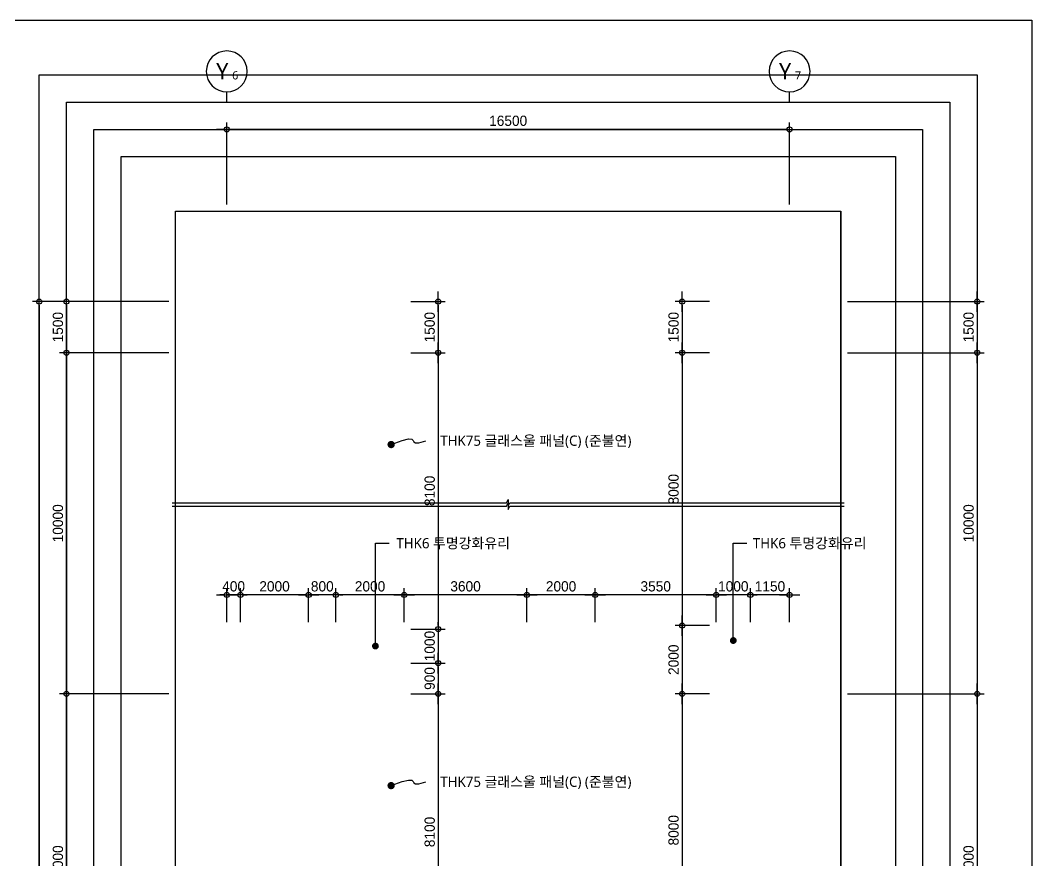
# Model space of a CAD drawing. Header units: millimetres. Extents: x 43197023 to 43466355, y 1341521 to 1420690.
# Drawn here: x 43280367 to 43310023, y 1396045 to 1420690 of the extents above; entities that cross this region are included whole.
import ezdxf
from ezdxf.enums import TextEntityAlignment as Align

# ---------------------------------------------------------------- set-up
doc = ezdxf.new("R2010")
doc.units = ezdxf.units.MM
doc.header["$LTSCALE"] = 1000
doc.header["$MEASUREMENT"] = 0
doc.header["$PDSIZE"] = -10
doc.layers.get('0').update_dxf_attribs({"linetype": 'CONTINUOUS'})
doc.layers.get('Defpoints').update_dxf_attribs({"color": 171, "linetype": 'CONTINUOUS'})
for name, color, linetype in [('LED', 7, 'CONTINUOUS'), ('NDIM', 7, 'CONTINUOUS'), ('SYM', 7, 'CONTINUOUS'), ('SYM(AXIS)', 7, 'CONTINUOUS'), ('TEXT(AXIS)', 2, 'CONTINUOUS'), ('TEXT(MIN)', 7, 'CONTINUOUS')]:
    doc.layers.add(name, color=color, linetype=linetype)
doc.styles.add('CGS', font='cgse', dxfattribs={"bigfont": 'cgs'})
doc.styles.add('나눔바른고딕', font='NanumBarunGothic.ttf')
doc.dimstyles.new('NDIM 1200', dxfattribs={"dimscale": 500, "dimtxt": 3, "dimasz": 1, "dimexe": 2, "dimexo": 2, "dimgap": 1, "dimtad": 1, "dimdec": 0, "dimdsep": 46, "dimtxsty": 'CGS', "dimblk": 'DOT0', "dimcen": 1, "dimdle": 8, "dimclrd": 2, "dimclre": 2, "dimclrt": 2, "dimadec": 0, "dimazin": 0, "dimtfac": 1, "dimtdec": 0, "dimtix": 1, "dimtmove": 2, "dimatfit": 3, "dimldrblk": 'DOT0', "dimfxl": 1, "dimtolj": 1, "dimtzin": 0, "dimlwd": -1, "dimlwe": -1, "dimarcsym": 0})

# ---------------------------------------------------------------- blocks, each defined once
blk = doc.blocks.new('DOT0')
blk.add_line((-3, 0), (3, 0))
at = {"color": 6}
blk.add_circle((0, 0), 0.75, dxfattribs=at)
blk = doc.blocks.new('*D36')
at = {"layer": 'Defpoints', "color": 0, "ltscale": 0.4, "transparency": 16777216}
for p in [(43286423, 1417490), (43286423, 1415090), (43302923, 1415090)]:
    blk.add_point(p, dxfattribs=at)
at = {"layer": 'NDIM', "ltscale": 0.4, "transparency": 16777216}
for p, q in [((43286423, 1415290), (43286423, 1417690)), ((43302923, 1415290), (43302923, 1417690)), ((43302823, 1417490), (43286523, 1417490))]:
    blk.add_line(p, q, dxfattribs=at)
at = {"layer": 'NDIM', "ltscale": 0.4, "transparency": 16777216, "xscale": 100, "yscale": 100, "zscale": 100, "rotation": 180}
blk.add_blockref('DOT0', (43286423, 1417490), dxfattribs=at)
at = {"layer": 'NDIM', "ltscale": 0.4, "transparency": 16777216, "xscale": 100, "yscale": 100, "zscale": 100}
blk.add_blockref('DOT0', (43302923, 1417490), dxfattribs=at)
at = {"layer": 'NDIM', "ltscale": 0.4, "transparency": 16777216, "insert": (43294673, 1417740), "char_height": 300, "attachment_point": 5, "style": 'CGS'}
blk.add_mtext('\\A1;16500', dxfattribs=at)
blk = doc.blocks.new('A$C2F20087E')
at = {"layer": 'SYM(AXIS)'}
blk.add_line((600, 0), (600, 300), dxfattribs=at)
blk.add_circle((600, 900), 600, dxfattribs=at)
blk = doc.blocks.new('*D39')
at = {"layer": 'Defpoints', "color": 0, "ltscale": 0.4, "transparency": 16777216}
for p in [(43284923, 1400940), (43281723, 1390940), (43284923, 1390940)]:
    blk.add_point(p, dxfattribs=at)
at = {"layer": 'NDIM', "ltscale": 0.4, "transparency": 16777216}
for p, q in [((43284723, 1400940), (43281523, 1400940)), ((43281723, 1400840), (43281723, 1391040)), ((43284723, 1390940), (43281523, 1390940))]:
    blk.add_line(p, q, dxfattribs=at)
at = {"layer": 'NDIM', "ltscale": 0.4, "transparency": 16777216, "xscale": 100, "yscale": 100, "zscale": 100}
for p, rotation in [((43281723, 1400940), 90), ((43281723, 1390940), 270)]:
    blk.add_blockref('DOT0', p, dxfattribs=dict(at, rotation=rotation))
at = {"layer": 'NDIM', "ltscale": 0.4, "transparency": 16777216, "insert": (43281473, 1395940), "char_height": 300, "attachment_point": 5, "rotation": 90, "style": 'CGS'}
blk.add_mtext('\\A1;10000', dxfattribs=at)
blk = doc.blocks.new('*D40')
at = {"layer": 'Defpoints', "color": 0, "ltscale": 0.4, "transparency": 16777216}
for p in [(43284923, 1410940), (43281723, 1400940), (43284923, 1400940)]:
    blk.add_point(p, dxfattribs=at)
at = {"layer": 'NDIM', "ltscale": 0.4, "transparency": 16777216}
for p, q in [((43284723, 1410940), (43281523, 1410940)), ((43281723, 1410840), (43281723, 1401040)), ((43284723, 1400940), (43281523, 1400940))]:
    blk.add_line(p, q, dxfattribs=at)
at = {"layer": 'NDIM', "ltscale": 0.4, "transparency": 16777216, "xscale": 100, "yscale": 100, "zscale": 100}
for p, rotation in [((43281723, 1410940), 90), ((43281723, 1400940), 270)]:
    blk.add_blockref('DOT0', p, dxfattribs=dict(at, rotation=rotation))
at = {"layer": 'NDIM', "ltscale": 0.4, "transparency": 16777216, "insert": (43281473, 1405940), "char_height": 300, "attachment_point": 5, "rotation": 90, "style": 'CGS'}
blk.add_mtext('\\A1;10000', dxfattribs=at)
blk = doc.blocks.new('*D42')
at = {"layer": 'Defpoints', "color": 0, "ltscale": 0.4, "transparency": 16777216}
for p in [(43284923, 1412440), (43281723, 1410940), (43284923, 1410940)]:
    blk.add_point(p, dxfattribs=at)
at = {"layer": 'NDIM', "ltscale": 0.4, "transparency": 16777216}
for p, q in [((43284723, 1412440), (43281523, 1412440)), ((43281723, 1412340), (43281723, 1411040)), ((43284723, 1410940), (43281523, 1410940))]:
    blk.add_line(p, q, dxfattribs=at)
at = {"layer": 'NDIM', "ltscale": 0.4, "transparency": 16777216, "xscale": 100, "yscale": 100, "zscale": 100}
for p, rotation in [((43281723, 1412440), 90), ((43281723, 1410940), 270)]:
    blk.add_blockref('DOT0', p, dxfattribs=dict(at, rotation=rotation))
at = {"layer": 'NDIM', "ltscale": 0.4, "transparency": 16777216, "insert": (43281473, 1411690), "char_height": 300, "attachment_point": 5, "rotation": 90, "style": 'CGS'}
blk.add_mtext('\\A1;1500', dxfattribs=at)
blk = doc.blocks.new('*D43')
at = {"layer": 'Defpoints', "color": 0, "ltscale": 0.4, "transparency": 16777216}
for p in [(43284923, 1412440), (43280923, 1369840), (43284923, 1369840)]:
    blk.add_point(p, dxfattribs=at)
at = {"layer": 'NDIM', "ltscale": 0.4, "transparency": 16777216}
for p, q in [((43284723, 1412440), (43280723, 1412440)), ((43280923, 1412340), (43280923, 1369940)), ((43284723, 1369840), (43280723, 1369840))]:
    blk.add_line(p, q, dxfattribs=at)
at = {"layer": 'NDIM', "ltscale": 0.4, "transparency": 16777216, "xscale": 100, "yscale": 100, "zscale": 100}
for p, rotation in [((43280923, 1412440), 90), ((43280923, 1369840), 270)]:
    blk.add_blockref('DOT0', p, dxfattribs=dict(at, rotation=rotation))
at = {"layer": 'NDIM', "ltscale": 0.4, "transparency": 16777216, "insert": (43280673, 1391140), "char_height": 300, "attachment_point": 5, "rotation": 90, "style": 'CGS'}
blk.add_mtext('\\A1;52600', dxfattribs=at)
blk = doc.blocks.new('*D76')
at = {"layer": 'Defpoints', "color": 0, "ltscale": 0.4, "transparency": 16777216}
for p in [(43304423, 1400940), (43304423, 1390940), (43308423, 1390940)]:
    blk.add_point(p, dxfattribs=at)
at = {"layer": 'NDIM', "ltscale": 0.4, "transparency": 16777216}
for p, q in [((43304623, 1400940), (43308623, 1400940)), ((43308423, 1400840), (43308423, 1391040)), ((43304623, 1390940), (43308623, 1390940))]:
    blk.add_line(p, q, dxfattribs=at)
at = {"layer": 'NDIM', "ltscale": 0.4, "transparency": 16777216, "xscale": 100, "yscale": 100, "zscale": 100}
for p, rotation in [((43308423, 1400940), 90), ((43308423, 1390940), 270)]:
    blk.add_blockref('DOT0', p, dxfattribs=dict(at, rotation=rotation))
at = {"layer": 'NDIM', "ltscale": 0.4, "transparency": 16777216, "insert": (43308173, 1395940), "char_height": 300, "attachment_point": 5, "rotation": 90, "style": 'CGS'}
blk.add_mtext('\\A1;10000', dxfattribs=at)
blk = doc.blocks.new('*D77')
at = {"layer": 'Defpoints', "color": 0, "ltscale": 0.4, "transparency": 16777216}
for p in [(43304423, 1410940), (43304423, 1400940), (43308423, 1400940)]:
    blk.add_point(p, dxfattribs=at)
at = {"layer": 'NDIM', "ltscale": 0.4, "transparency": 16777216}
for p, q in [((43304623, 1410940), (43308623, 1410940)), ((43308423, 1410840), (43308423, 1401040)), ((43304623, 1400940), (43308623, 1400940))]:
    blk.add_line(p, q, dxfattribs=at)
at = {"layer": 'NDIM', "ltscale": 0.4, "transparency": 16777216, "xscale": 100, "yscale": 100, "zscale": 100}
for p, rotation in [((43308423, 1410940), 90), ((43308423, 1400940), 270)]:
    blk.add_blockref('DOT0', p, dxfattribs=dict(at, rotation=rotation))
at = {"layer": 'NDIM', "ltscale": 0.4, "transparency": 16777216, "insert": (43308173, 1405940), "char_height": 300, "attachment_point": 5, "rotation": 90, "style": 'CGS'}
blk.add_mtext('\\A1;10000', dxfattribs=at)
blk = doc.blocks.new('*D79')
at = {"layer": 'Defpoints', "color": 0, "ltscale": 0.4, "transparency": 16777216}
for p in [(43304423, 1412440), (43304423, 1410940), (43308423, 1410940)]:
    blk.add_point(p, dxfattribs=at)
at = {"layer": 'NDIM', "ltscale": 0.4, "transparency": 16777216}
for p, q in [((43304623, 1412440), (43308623, 1412440)), ((43308423, 1412340), (43308423, 1411040)), ((43304623, 1410940), (43308623, 1410940))]:
    blk.add_line(p, q, dxfattribs=at)
at = {"layer": 'NDIM', "ltscale": 0.4, "transparency": 16777216, "xscale": 100, "yscale": 100, "zscale": 100}
for p, rotation in [((43308423, 1412440), 90), ((43308423, 1410940), 270)]:
    blk.add_blockref('DOT0', p, dxfattribs=dict(at, rotation=rotation))
at = {"layer": 'NDIM', "ltscale": 0.4, "transparency": 16777216, "insert": (43308173, 1411690), "char_height": 300, "attachment_point": 5, "rotation": 90, "style": 'CGS'}
blk.add_mtext('\\A1;1500', dxfattribs=at)
blk = doc.blocks.new('*D116')
at = {"layer": 'Defpoints', "color": 0, "ltscale": 0.4, "transparency": 16777216}
for p in [(43291623, 1400940), (43291623, 1392840), (43292623, 1392840)]:
    blk.add_point(p, dxfattribs=at)
at = {"layer": 'NDIM', "ltscale": 0.4, "transparency": 16777216}
for p, q in [((43291823, 1400940), (43292823, 1400940)), ((43292623, 1400840), (43292623, 1392940)), ((43291823, 1392840), (43292823, 1392840))]:
    blk.add_line(p, q, dxfattribs=at)
at = {"layer": 'NDIM', "ltscale": 0.4, "transparency": 16777216, "xscale": 100, "yscale": 100, "zscale": 100}
for p, rotation in [((43292623, 1400940), 90), ((43292623, 1392840), 270)]:
    blk.add_blockref('DOT0', p, dxfattribs=dict(at, rotation=rotation))
at = {"layer": 'NDIM', "ltscale": 0.4, "transparency": 16777216, "insert": (43292373, 1396890), "char_height": 300, "attachment_point": 5, "rotation": 90, "style": 'CGS'}
blk.add_mtext('\\A1;8100', dxfattribs=at)
blk = doc.blocks.new('*D117')
at = {"layer": 'Defpoints', "color": 0, "ltscale": 0.4, "transparency": 16777216}
for p in [(43291623, 1402840), (43291623, 1401840), (43292623, 1401840)]:
    blk.add_point(p, dxfattribs=at)
at = {"layer": 'NDIM', "ltscale": 0.4, "transparency": 16777216}
for p, q in [((43292623, 1402940), (43292623, 1403040)), ((43291823, 1402840), (43292823, 1402840)), ((43292623, 1402840), (43292623, 1401840)), ((43291823, 1401840), (43292823, 1401840)), ((43292623, 1401740), (43292623, 1401640))]:
    blk.add_line(p, q, dxfattribs=at)
at = {"layer": 'NDIM', "ltscale": 0.4, "transparency": 16777216, "xscale": 100, "yscale": 100, "zscale": 100}
for p, rotation in [((43292623, 1402840), 270), ((43292623, 1401840), 90)]:
    blk.add_blockref('DOT0', p, dxfattribs=dict(at, rotation=rotation))
at = {"layer": 'NDIM', "ltscale": 0.4, "transparency": 16777216, "insert": (43292373, 1402340), "char_height": 300, "attachment_point": 5, "rotation": 90, "style": 'CGS'}
blk.add_mtext('\\A1;1000', dxfattribs=at)
blk = doc.blocks.new('*D118')
at = {"layer": 'Defpoints', "color": 0, "ltscale": 0.4, "transparency": 16777216}
for p in [(43291623, 1401840), (43291623, 1400940), (43292623, 1400940)]:
    blk.add_point(p, dxfattribs=at)
at = {"layer": 'NDIM', "ltscale": 0.4, "transparency": 16777216}
for p, q in [((43291823, 1401840), (43292823, 1401840)), ((43292623, 1401740), (43292623, 1401040)), ((43291823, 1400940), (43292823, 1400940))]:
    blk.add_line(p, q, dxfattribs=at)
at = {"layer": 'NDIM', "ltscale": 0.4, "transparency": 16777216, "xscale": 100, "yscale": 100, "zscale": 100}
for p, rotation in [((43292623, 1401840), 90), ((43292623, 1400940), 270)]:
    blk.add_blockref('DOT0', p, dxfattribs=dict(at, rotation=rotation))
at = {"layer": 'NDIM', "ltscale": 0.4, "transparency": 16777216, "insert": (43292373, 1401390), "char_height": 300, "attachment_point": 5, "rotation": 90, "style": 'CGS'}
blk.add_mtext('\\A1;900', dxfattribs=at)
blk = doc.blocks.new('*D119')
at = {"layer": 'Defpoints', "color": 0, "ltscale": 0.4, "transparency": 16777216}
for p in [(43291623, 1410940), (43291623, 1402840), (43292623, 1402840)]:
    blk.add_point(p, dxfattribs=at)
at = {"layer": 'NDIM', "ltscale": 0.4, "transparency": 16777216}
for p, q in [((43291823, 1410940), (43292823, 1410940)), ((43292623, 1410840), (43292623, 1402940)), ((43291823, 1402840), (43292823, 1402840))]:
    blk.add_line(p, q, dxfattribs=at)
at = {"layer": 'NDIM', "ltscale": 0.4, "transparency": 16777216, "xscale": 100, "yscale": 100, "zscale": 100}
for p, rotation in [((43292623, 1410940), 90), ((43292623, 1402840), 270)]:
    blk.add_blockref('DOT0', p, dxfattribs=dict(at, rotation=rotation))
at = {"layer": 'NDIM', "ltscale": 0.4, "transparency": 16777216, "insert": (43292373, 1406890), "char_height": 300, "attachment_point": 5, "rotation": 90, "style": 'CGS'}
blk.add_mtext('\\A1;8100', dxfattribs=at)
blk = doc.blocks.new('*D120')
at = {"layer": 'Defpoints', "color": 0, "ltscale": 0.4, "transparency": 16777216}
for p in [(43291623, 1412440), (43291623, 1410940), (43292623, 1410940)]:
    blk.add_point(p, dxfattribs=at)
at = {"layer": 'NDIM', "ltscale": 0.4, "transparency": 16777216}
for p, q in [((43291823, 1412440), (43292823, 1412440)), ((43292623, 1412340), (43292623, 1411040)), ((43291823, 1410940), (43292823, 1410940))]:
    blk.add_line(p, q, dxfattribs=at)
at = {"layer": 'NDIM', "ltscale": 0.4, "transparency": 16777216, "xscale": 100, "yscale": 100, "zscale": 100}
for p, rotation in [((43292623, 1412440), 90), ((43292623, 1410940), 270)]:
    blk.add_blockref('DOT0', p, dxfattribs=dict(at, rotation=rotation))
at = {"layer": 'NDIM', "ltscale": 0.4, "transparency": 16777216, "insert": (43292373, 1411690), "char_height": 300, "attachment_point": 5, "rotation": 90, "style": 'CGS'}
blk.add_mtext('\\A1;1500', dxfattribs=at)
blk = doc.blocks.new('*D124')
at = {"layer": 'Defpoints', "color": 0, "ltscale": 0.4, "transparency": 16777216}
for p in [(43300773, 1400940), (43299773, 1392940), (43300773, 1392940)]:
    blk.add_point(p, dxfattribs=at)
at = {"layer": 'NDIM', "ltscale": 0.4, "transparency": 16777216}
for p, q in [((43300573, 1400940), (43299573, 1400940)), ((43299773, 1400840), (43299773, 1393040)), ((43300573, 1392940), (43299573, 1392940))]:
    blk.add_line(p, q, dxfattribs=at)
at = {"layer": 'NDIM', "ltscale": 0.4, "transparency": 16777216, "xscale": 100, "yscale": 100, "zscale": 100}
for p, rotation in [((43299773, 1400940), 90), ((43299773, 1392940), 270)]:
    blk.add_blockref('DOT0', p, dxfattribs=dict(at, rotation=rotation))
at = {"layer": 'NDIM', "ltscale": 0.4, "transparency": 16777216, "insert": (43299523, 1396940), "char_height": 300, "attachment_point": 5, "rotation": 90, "style": 'CGS'}
blk.add_mtext('\\A1;8000', dxfattribs=at)
blk = doc.blocks.new('*D125')
at = {"layer": 'Defpoints', "color": 0, "ltscale": 0.4, "transparency": 16777216}
for p in [(43300773, 1402940), (43299773, 1400940), (43300773, 1400940)]:
    blk.add_point(p, dxfattribs=at)
at = {"layer": 'NDIM', "ltscale": 0.4, "transparency": 16777216}
for p, q in [((43300573, 1402940), (43299573, 1402940)), ((43299773, 1402840), (43299773, 1401040)), ((43300573, 1400940), (43299573, 1400940))]:
    blk.add_line(p, q, dxfattribs=at)
at = {"layer": 'NDIM', "ltscale": 0.4, "transparency": 16777216, "xscale": 100, "yscale": 100, "zscale": 100}
for p, rotation in [((43299773, 1402940), 90), ((43299773, 1400940), 270)]:
    blk.add_blockref('DOT0', p, dxfattribs=dict(at, rotation=rotation))
at = {"layer": 'NDIM', "ltscale": 0.4, "transparency": 16777216, "insert": (43299523, 1401940), "char_height": 300, "attachment_point": 5, "rotation": 90, "style": 'CGS'}
blk.add_mtext('\\A1;2000', dxfattribs=at)
blk = doc.blocks.new('*D126')
at = {"layer": 'Defpoints', "color": 0, "ltscale": 0.4, "transparency": 16777216}
for p in [(43300773, 1410940), (43299773, 1402940), (43300773, 1402940)]:
    blk.add_point(p, dxfattribs=at)
at = {"layer": 'NDIM', "ltscale": 0.4, "transparency": 16777216}
for p, q in [((43300573, 1410940), (43299573, 1410940)), ((43299773, 1410840), (43299773, 1403040)), ((43300573, 1402940), (43299573, 1402940))]:
    blk.add_line(p, q, dxfattribs=at)
at = {"layer": 'NDIM', "ltscale": 0.4, "transparency": 16777216, "xscale": 100, "yscale": 100, "zscale": 100}
for p, rotation in [((43299773, 1410940), 90), ((43299773, 1402940), 270)]:
    blk.add_blockref('DOT0', p, dxfattribs=dict(at, rotation=rotation))
at = {"layer": 'NDIM', "ltscale": 0.4, "transparency": 16777216, "insert": (43299523, 1406940), "char_height": 300, "attachment_point": 5, "rotation": 90, "style": 'CGS'}
blk.add_mtext('\\A1;8000', dxfattribs=at)
blk = doc.blocks.new('*D147')
at = {"layer": 'Defpoints', "color": 0, "ltscale": 0.4, "transparency": 16777216}
for p in [(43300773, 1412440), (43299773, 1410940), (43300773, 1410940)]:
    blk.add_point(p, dxfattribs=at)
at = {"layer": 'NDIM', "ltscale": 0.4, "transparency": 16777216}
for p, q in [((43300573, 1412440), (43299573, 1412440)), ((43299773, 1412340), (43299773, 1411040)), ((43300573, 1410940), (43299573, 1410940))]:
    blk.add_line(p, q, dxfattribs=at)
at = {"layer": 'NDIM', "ltscale": 0.4, "transparency": 16777216, "xscale": 100, "yscale": 100, "zscale": 100}
for p, rotation in [((43299773, 1412440), 90), ((43299773, 1410940), 270)]:
    blk.add_blockref('DOT0', p, dxfattribs=dict(at, rotation=rotation))
at = {"layer": 'NDIM', "ltscale": 0.4, "transparency": 16777216, "insert": (43299523, 1411690), "char_height": 300, "attachment_point": 5, "rotation": 90, "style": 'CGS'}
blk.add_mtext('\\A1;1500', dxfattribs=at)
blk = doc.blocks.new('*D324')
at = {"layer": 'Defpoints', "color": 0, "ltscale": 0.4, "transparency": 16777216}
for p in [(43286423, 1403840), (43286423, 1402840), (43286823, 1402840)]:
    blk.add_point(p, dxfattribs=at)
at = {"layer": 'NDIM', "ltscale": 0.4, "transparency": 16777216}
for p, q in [((43286423, 1403040), (43286423, 1404040)), ((43286823, 1403040), (43286823, 1404040)), ((43286323, 1403840), (43286223, 1403840)), ((43286823, 1403840), (43286423, 1403840)), ((43286923, 1403840), (43287023, 1403840))]:
    blk.add_line(p, q, dxfattribs=at)
at = {"layer": 'NDIM', "ltscale": 0.4, "transparency": 16777216, "xscale": 100, "yscale": 100, "zscale": 100}
blk.add_blockref('DOT0', (43286423, 1403840), dxfattribs=at)
at = {"layer": 'NDIM', "ltscale": 0.4, "transparency": 16777216, "xscale": 100, "yscale": 100, "zscale": 100, "rotation": 180}
blk.add_blockref('DOT0', (43286823, 1403840), dxfattribs=at)
at = {"layer": 'NDIM', "ltscale": 0.4, "transparency": 16777216, "insert": (43286623, 1404090), "char_height": 300, "attachment_point": 5, "style": 'CGS'}
blk.add_mtext('\\A1;400', dxfattribs=at)
blk = doc.blocks.new('*D325')
at = {"layer": 'Defpoints', "color": 0, "ltscale": 0.4, "transparency": 16777216}
for p in [(43289623, 1403840), (43289623, 1402840), (43291623, 1402840)]:
    blk.add_point(p, dxfattribs=at)
at = {"layer": 'NDIM', "ltscale": 0.4, "transparency": 16777216}
for p, q in [((43289623, 1403040), (43289623, 1404040)), ((43291623, 1403040), (43291623, 1404040)), ((43291523, 1403840), (43289723, 1403840))]:
    blk.add_line(p, q, dxfattribs=at)
at = {"layer": 'NDIM', "ltscale": 0.4, "transparency": 16777216, "xscale": 100, "yscale": 100, "zscale": 100, "rotation": 180}
blk.add_blockref('DOT0', (43289623, 1403840), dxfattribs=at)
at = {"layer": 'NDIM', "ltscale": 0.4, "transparency": 16777216, "xscale": 100, "yscale": 100, "zscale": 100}
blk.add_blockref('DOT0', (43291623, 1403840), dxfattribs=at)
at = {"layer": 'NDIM', "ltscale": 0.4, "transparency": 16777216, "insert": (43290623, 1404090), "char_height": 300, "attachment_point": 5, "style": 'CGS'}
blk.add_mtext('\\A1;2000', dxfattribs=at)
blk = doc.blocks.new('*D326')
at = {"layer": 'Defpoints', "color": 0, "ltscale": 0.4, "transparency": 16777216}
for p in [(43291623, 1403840), (43291623, 1402840), (43295223, 1402840)]:
    blk.add_point(p, dxfattribs=at)
at = {"layer": 'NDIM', "ltscale": 0.4, "transparency": 16777216}
for p, q in [((43291623, 1403040), (43291623, 1404040)), ((43295223, 1403040), (43295223, 1404040)), ((43295123, 1403840), (43291723, 1403840))]:
    blk.add_line(p, q, dxfattribs=at)
at = {"layer": 'NDIM', "ltscale": 0.4, "transparency": 16777216, "xscale": 100, "yscale": 100, "zscale": 100, "rotation": 180}
blk.add_blockref('DOT0', (43291623, 1403840), dxfattribs=at)
at = {"layer": 'NDIM', "ltscale": 0.4, "transparency": 16777216, "xscale": 100, "yscale": 100, "zscale": 100}
blk.add_blockref('DOT0', (43295223, 1403840), dxfattribs=at)
at = {"layer": 'NDIM', "ltscale": 0.4, "transparency": 16777216, "insert": (43293423, 1404090), "char_height": 300, "attachment_point": 5, "style": 'CGS'}
blk.add_mtext('\\A1;3600', dxfattribs=at)
blk = doc.blocks.new('*D327')
at = {"layer": 'Defpoints', "color": 0, "ltscale": 0.4, "transparency": 16777216}
for p in [(43295223, 1403840), (43295223, 1402840), (43297223, 1402840)]:
    blk.add_point(p, dxfattribs=at)
at = {"layer": 'NDIM', "ltscale": 0.4, "transparency": 16777216}
for p, q in [((43295223, 1403040), (43295223, 1404040)), ((43297223, 1403040), (43297223, 1404040)), ((43297123, 1403840), (43295323, 1403840))]:
    blk.add_line(p, q, dxfattribs=at)
at = {"layer": 'NDIM', "ltscale": 0.4, "transparency": 16777216, "xscale": 100, "yscale": 100, "zscale": 100, "rotation": 180}
blk.add_blockref('DOT0', (43295223, 1403840), dxfattribs=at)
at = {"layer": 'NDIM', "ltscale": 0.4, "transparency": 16777216, "xscale": 100, "yscale": 100, "zscale": 100}
blk.add_blockref('DOT0', (43297223, 1403840), dxfattribs=at)
at = {"layer": 'NDIM', "ltscale": 0.4, "transparency": 16777216, "insert": (43296223, 1404090), "char_height": 300, "attachment_point": 5, "style": 'CGS'}
blk.add_mtext('\\A1;2000', dxfattribs=at)
blk = doc.blocks.new('*D328')
at = {"layer": 'Defpoints', "color": 0, "ltscale": 0.4, "transparency": 16777216}
for p in [(43297223, 1403840), (43297223, 1402840), (43300773, 1402840)]:
    blk.add_point(p, dxfattribs=at)
at = {"layer": 'NDIM', "ltscale": 0.4, "transparency": 16777216}
for p, q in [((43297223, 1403040), (43297223, 1404040)), ((43300773, 1403040), (43300773, 1404040)), ((43300673, 1403840), (43297323, 1403840))]:
    blk.add_line(p, q, dxfattribs=at)
at = {"layer": 'NDIM', "ltscale": 0.4, "transparency": 16777216, "xscale": 100, "yscale": 100, "zscale": 100, "rotation": 180}
blk.add_blockref('DOT0', (43297223, 1403840), dxfattribs=at)
at = {"layer": 'NDIM', "ltscale": 0.4, "transparency": 16777216, "xscale": 100, "yscale": 100, "zscale": 100}
blk.add_blockref('DOT0', (43300773, 1403840), dxfattribs=at)
at = {"layer": 'NDIM', "ltscale": 0.4, "transparency": 16777216, "insert": (43298998, 1404090), "char_height": 300, "attachment_point": 5, "style": 'CGS'}
blk.add_mtext('\\A1;3550', dxfattribs=at)
blk = doc.blocks.new('*D329')
at = {"layer": 'Defpoints', "color": 0, "ltscale": 0.4, "transparency": 16777216}
for p in [(43300773, 1403840), (43300773, 1402840), (43301773, 1402840)]:
    blk.add_point(p, dxfattribs=at)
at = {"layer": 'NDIM', "ltscale": 0.4, "transparency": 16777216}
for p, q in [((43300773, 1403040), (43300773, 1404040)), ((43301773, 1403040), (43301773, 1404040)), ((43300673, 1403840), (43300573, 1403840)), ((43301773, 1403840), (43300773, 1403840)), ((43301873, 1403840), (43301973, 1403840))]:
    blk.add_line(p, q, dxfattribs=at)
at = {"layer": 'NDIM', "ltscale": 0.4, "transparency": 16777216, "xscale": 100, "yscale": 100, "zscale": 100}
blk.add_blockref('DOT0', (43300773, 1403840), dxfattribs=at)
at = {"layer": 'NDIM', "ltscale": 0.4, "transparency": 16777216, "xscale": 100, "yscale": 100, "zscale": 100, "rotation": 180}
blk.add_blockref('DOT0', (43301773, 1403840), dxfattribs=at)
at = {"layer": 'NDIM', "ltscale": 0.4, "transparency": 16777216, "insert": (43301273, 1404090), "char_height": 300, "attachment_point": 5, "style": 'CGS'}
blk.add_mtext('\\A1;1000', dxfattribs=at)
blk = doc.blocks.new('*D330')
at = {"layer": 'Defpoints', "color": 0, "ltscale": 0.4, "transparency": 16777216}
for p in [(43301773, 1403840), (43301773, 1402840), (43302923, 1402840)]:
    blk.add_point(p, dxfattribs=at)
at = {"layer": 'NDIM', "ltscale": 0.4, "transparency": 16777216}
for p, q in [((43301773, 1403040), (43301773, 1404040)), ((43302923, 1403040), (43302923, 1404040)), ((43302823, 1403840), (43301873, 1403840))]:
    blk.add_line(p, q, dxfattribs=at)
at = {"layer": 'NDIM', "ltscale": 0.4, "transparency": 16777216, "xscale": 100, "yscale": 100, "zscale": 100, "rotation": 180}
blk.add_blockref('DOT0', (43301773, 1403840), dxfattribs=at)
at = {"layer": 'NDIM', "ltscale": 0.4, "transparency": 16777216, "xscale": 100, "yscale": 100, "zscale": 100}
blk.add_blockref('DOT0', (43302923, 1403840), dxfattribs=at)
at = {"layer": 'NDIM', "ltscale": 0.4, "transparency": 16777216, "insert": (43302348, 1404090), "char_height": 300, "attachment_point": 5, "style": 'CGS'}
blk.add_mtext('\\A1;1150', dxfattribs=at)
blk = doc.blocks.new('*D331')
at = {"layer": 'Defpoints', "color": 0, "ltscale": 0.4, "transparency": 16777216}
for p in [(43286823, 1403840), (43286823, 1402840), (43288823, 1402840)]:
    blk.add_point(p, dxfattribs=at)
at = {"layer": 'NDIM', "ltscale": 0.4, "transparency": 16777216}
for p, q in [((43286823, 1403040), (43286823, 1404040)), ((43288823, 1403040), (43288823, 1404040)), ((43288723, 1403840), (43286923, 1403840))]:
    blk.add_line(p, q, dxfattribs=at)
at = {"layer": 'NDIM', "ltscale": 0.4, "transparency": 16777216, "xscale": 100, "yscale": 100, "zscale": 100, "rotation": 180}
blk.add_blockref('DOT0', (43286823, 1403840), dxfattribs=at)
at = {"layer": 'NDIM', "ltscale": 0.4, "transparency": 16777216, "xscale": 100, "yscale": 100, "zscale": 100}
blk.add_blockref('DOT0', (43288823, 1403840), dxfattribs=at)
at = {"layer": 'NDIM', "ltscale": 0.4, "transparency": 16777216, "insert": (43287823, 1404090), "char_height": 300, "attachment_point": 5, "style": 'CGS'}
blk.add_mtext('\\A1;2000', dxfattribs=at)
blk = doc.blocks.new('*D332')
at = {"layer": 'Defpoints', "color": 0, "ltscale": 0.4, "transparency": 16777216}
for p in [(43288823, 1403840), (43288823, 1402840), (43289623, 1402840)]:
    blk.add_point(p, dxfattribs=at)
at = {"layer": 'NDIM', "ltscale": 0.4, "transparency": 16777216}
for p, q in [((43288823, 1403040), (43288823, 1404040)), ((43289623, 1403040), (43289623, 1404040)), ((43288723, 1403840), (43288623, 1403840)), ((43289623, 1403840), (43288823, 1403840)), ((43289723, 1403840), (43289823, 1403840))]:
    blk.add_line(p, q, dxfattribs=at)
at = {"layer": 'NDIM', "ltscale": 0.4, "transparency": 16777216, "xscale": 100, "yscale": 100, "zscale": 100}
blk.add_blockref('DOT0', (43288823, 1403840), dxfattribs=at)
at = {"layer": 'NDIM', "ltscale": 0.4, "transparency": 16777216, "xscale": 100, "yscale": 100, "zscale": 100, "rotation": 180}
blk.add_blockref('DOT0', (43289623, 1403840), dxfattribs=at)
at = {"layer": 'NDIM', "ltscale": 0.4, "transparency": 16777216, "insert": (43289223, 1404090), "char_height": 300, "attachment_point": 5, "style": 'CGS'}
blk.add_mtext('\\A1;800', dxfattribs=at)

msp = doc.modelspace()

# ---------------------------------------------------------------- hatches: boundary and pattern name
at = {"layer": 'LED'}
h = msp.add_hatch(color=256, dxfattribs=at)
h.dxf.hatch_style = 1
edge = h.paths.add_edge_path()
edge.add_arc((43291241.2, 1408248.5), 108, 180, 540, ccw=False)
h = msp.add_hatch(color=256, dxfattribs=at)
h.dxf.hatch_style = 1
edge = h.paths.add_edge_path()
edge.add_arc((43291241.2, 1398248.5), 108, 180, 540, ccw=False)

# ---------------------------------------------------------------- linework, layer by layer
at = {"ltscale": 10000}
for points in [[(43291241.2, 1408248.5), (43291561.1, 1408366.6), (43291749.5, 1408412.3), (43291844.7, 1408407.1), (43291884.7, 1408372.3), (43291907.7, 1408329.1), (43291951.7, 1408298.9), (43292054.8, 1408302.9), (43292255.2, 1408362.5)], [(43291241.2, 1398248.5), (43291561.1, 1398366.6), (43291749.5, 1398412.3), (43291844.7, 1398407.1), (43291884.7, 1398372.3), (43291907.7, 1398329.1), (43291951.7, 1398298.9), (43292054.8, 1398302.9), (43292255.2, 1398362.5)]]:
    msp.add_lwpolyline(points, dxfattribs=at)
at = {"layer": 'Defpoints', "ltscale": 10000}
for points in [[(43310023.4, 1349690.2), (43254623.4, 1349690.2), (43254623.4, 1420690.2), (43310023.4, 1420690.2)], [(43280923.4, 1419090.2), (43308423.4, 1419090.2), (43308423.4, 1349690.2), (43280923.4, 1349690.2)], [(43281723.4, 1418290.2), (43307623.4, 1418290.2), (43307623.4, 1350490.2), (43281723.4, 1350490.2)], [(43282523.4, 1417490.2), (43306823.4, 1417490.2), (43306823.4, 1351290.2), (43282523.4, 1351290.2)], [(43283323.4, 1416690.2), (43306023.4, 1416690.2), (43306023.4, 1352090.2), (43283323.4, 1352090.2)], [(43284923.4, 1415090.2), (43304423.4, 1415090.2), (43304423.4, 1353690.2), (43284923.4, 1353690.2)]]:
    msp.add_lwpolyline(points, close=True, dxfattribs=at)
at = {"layer": 'SYM', "color": 8}
for points in [[(43284923.4, 1353590.2), (43284923.5, 1385140.2), (43284823.4, 1385190.2), (43285023.4, 1385190.2), (43284923.4, 1385240.2), (43284923.4, 1415090.2)], [(43304423.4, 1353590.2), (43304423.5, 1385140.2), (43304323.4, 1385190.2), (43304523.4, 1385190.2), (43304423.4, 1385240.2), (43304423.4, 1415090.2)], [(43284823.4, 1406540.1), (43294623.4, 1406540.1), (43294673.4, 1406640.2), (43294673.4, 1406440.2), (43294723.4, 1406540.2), (43304523.4, 1406540.2)], [(43284823.4, 1406440.1), (43294623.4, 1406440.1), (43294673.4, 1406540.2), (43294673.4, 1406340.2), (43294723.4, 1406440.2), (43304523.4, 1406440.2)]]:
    msp.add_lwpolyline(points, dxfattribs=at)

# ---------------------------------------------------------------- block references
at = {"xscale": -1}
for p in [(43287023.4, 1418290.2), (43303523.4, 1418290.2)]:
    msp.add_blockref('A$C2F20087E', p, dxfattribs=at)

# ---------------------------------------------------------------- texts
at = {"layer": 'TEXT(AXIS)', "style": '나눔바른고딕'}
for s, height, p in [('Y', 480, (43286291.7, 1419194.1)), ('Y', 480, (43302791.7, 1419194.1)), ('6', 240, (43286671, 1419074.2)), ('7', 240, (43303171, 1419074.2))]:
    msp.add_text(s, height=height, dxfattribs=at).set_placement(p, align=Align.MIDDLE)
at = {"layer": 'TEXT(MIN)', "style": '나눔바른고딕'}
for s, p in [('THK75 글래스울 패널(C) (준불연)', (43298285.8, 1408362.5)), ('THK6 투명강화유리', (43294727.4, 1405355.5)), ('THK6 투명강화유리', (43305177.4, 1405355.5)), ('THK75 글래스울 패널(C) (준불연)', (43298285.8, 1398362.5))]:
    msp.add_text(s, height=300, dxfattribs=at).set_placement(p, align=Align.MIDDLE_RIGHT)

# ---------------------------------------------------------------- dimensions: what is measured, and where the dimension line sits
at = {"layer": 'NDIM', "ltscale": 0.4}
for base, p1, p2, angle, picture, middle in [((43286423.4, 1417490.2), (43302923.4, 1415090.2), (43286423.4, 1415090.2), 180, '*D36', (43294673.4, 1417740.2)), ((43281723.4, 1410940.2), (43284923.4, 1412440.2), (43284923.4, 1410940.2), 90, '*D42', (43281473.4, 1411690.2)), ((43292623.4, 1410940.2), (43291623.4, 1412440.2), (43291623.4, 1410940.2), 270, '*D120', (43292373.4, 1411690.2)), ((43299773.4, 1410940.2), (43300773.4, 1412440.2), (43300773.4, 1410940.2), 270, '*D147', (43299523.4, 1411690.2)), ((43308423.4, 1410940.2), (43304423.4, 1412440.2), (43304423.4, 1410940.2), 90, '*D79', (43308173.4, 1411690.2)), ((43281723.4, 1400940.2), (43284923.4, 1410940.2), (43284923.4, 1400940.2), 270, '*D40', (43281473.4, 1405940.2)), ((43292623.4, 1402840.2), (43291623.4, 1410940.2), (43291623.4, 1402840.2), 270, '*D119', (43292373.4, 1406890.2)), ((43299773.4, 1402940.2), (43300773.4, 1410940.2), (43300773.4, 1402940.2), 270, '*D126', (43299523.4, 1406940.2)), ((43308423.4, 1400940.2), (43304423.4, 1410940.2), (43304423.4, 1400940.2), 270, '*D77', (43308173.4, 1405940.2)), ((43286423.4, 1403840.2), (43286823.4, 1402840.2), (43286423.4, 1402840.2), 180, '*D324', (43286623.4, 1404090.2)), ((43286823.4, 1403840.2), (43288823.4, 1402840.2), (43286823.4, 1402840.2), 180, '*D331', (43287823.4, 1404090.2)), ((43288823.4, 1403840.2), (43289623.4, 1402840.2), (43288823.4, 1402840.2), 180, '*D332', (43289223.4, 1404090.2)), ((43289623.4, 1403840.2), (43291623.4, 1402840.2), (43289623.4, 1402840.2), 180, '*D325', (43290623.4, 1404090.2)), ((43291623.4, 1403840.2), (43295223.4, 1402840.2), (43291623.4, 1402840.2), 180, '*D326', (43293423.4, 1404090.2)), ((43295223.4, 1403840.2), (43297223.4, 1402840.2), (43295223.4, 1402840.2), 180, '*D327', (43296223.4, 1404090.2)), ((43297223.4, 1403840.2), (43300773.4, 1402840.2), (43297223.4, 1402840.2), 180, '*D328', (43298998.4, 1404090.2)), ((43300773.4, 1403840.2), (43301773.4, 1402840.2), (43300773.4, 1402840.2), 180, '*D329', (43301273.4, 1404090.2)), ((43301773.4, 1403840.2), (43302923.4, 1402840.2), (43301773.4, 1402840.2), 180, '*D330', (43302348.4, 1404090.2)), ((43292623.4, 1401840.2), (43291623.4, 1402840.2), (43291623.4, 1401840.2), 270, '*D117', (43292373.4, 1402340.2)), ((43299773.4, 1400940.2), (43300773.4, 1402940.2), (43300773.4, 1400940.2), 270, '*D125', (43299523.4, 1401940.2)), ((43292623.4, 1400940.2), (43291623.4, 1401840.2), (43291623.4, 1400940.2), 270, '*D118', (43292373.4, 1401390.2)), ((43281723.4, 1390940.2), (43284923.4, 1400940.2), (43284923.4, 1390940.2), 270, '*D39', (43281473.4, 1395940.2)), ((43292623.4, 1392840.2), (43291623.4, 1400940.2), (43291623.4, 1392840.2), 270, '*D116', (43292373.4, 1396890.2)), ((43299773.4, 1392940.2), (43300773.4, 1400940.2), (43300773.4, 1392940.2), 270, '*D124', (43299523.4, 1396940.2)), ((43308423.4, 1390940.2), (43304423.4, 1400940.2), (43304423.4, 1390940.2), 270, '*D76', (43308173.4, 1395940.2))]:
    dim = msp.add_linear_dim(base=base, p1=p1, p2=p2, angle=angle, dimstyle='NDIM 1200', override={"dimscale": 100, "dimclrd": 256, "dimclre": 256, "dimclrt": 256}, dxfattribs=at)
    dim.commit()
    dim.dimension.update_dxf_attribs({"geometry": picture, "text_midpoint": middle})
dim = msp.add_linear_dim(base=(43280923.4, 1369840.2), p1=(43284923.4, 1412440.2), p2=(43284923.4, 1369840.2), angle=270, text='52600', dimstyle='NDIM 1200', override={"dimscale": 100, "dimclrd": 256, "dimclre": 256, "dimclrt": 256}, dxfattribs=at)
dim.commit()
dim.dimension.update_dxf_attribs({"geometry": '*D43', "text_midpoint": (43280673.4, 1391140.2)})

# ---------------------------------------------------------------- leaders
at = {"layer": 'LED', "ltscale": 10000}
for points in [[(43290780.9, 1402340.2), (43290780.9, 1405355.5), (43291180.9, 1405355.5)], [(43301273.4, 1402502.7), (43301273.4, 1405360), (43301673.4, 1405360)]]:
    msp.add_leader(points, dimstyle='NDIM 1200', override={"dimscale": 200, "dimtad": 0, "dimclrd": 256, "dimldrblk": 'Dot'}, dxfattribs=at)

doc.saveas('drawing.dxf')
